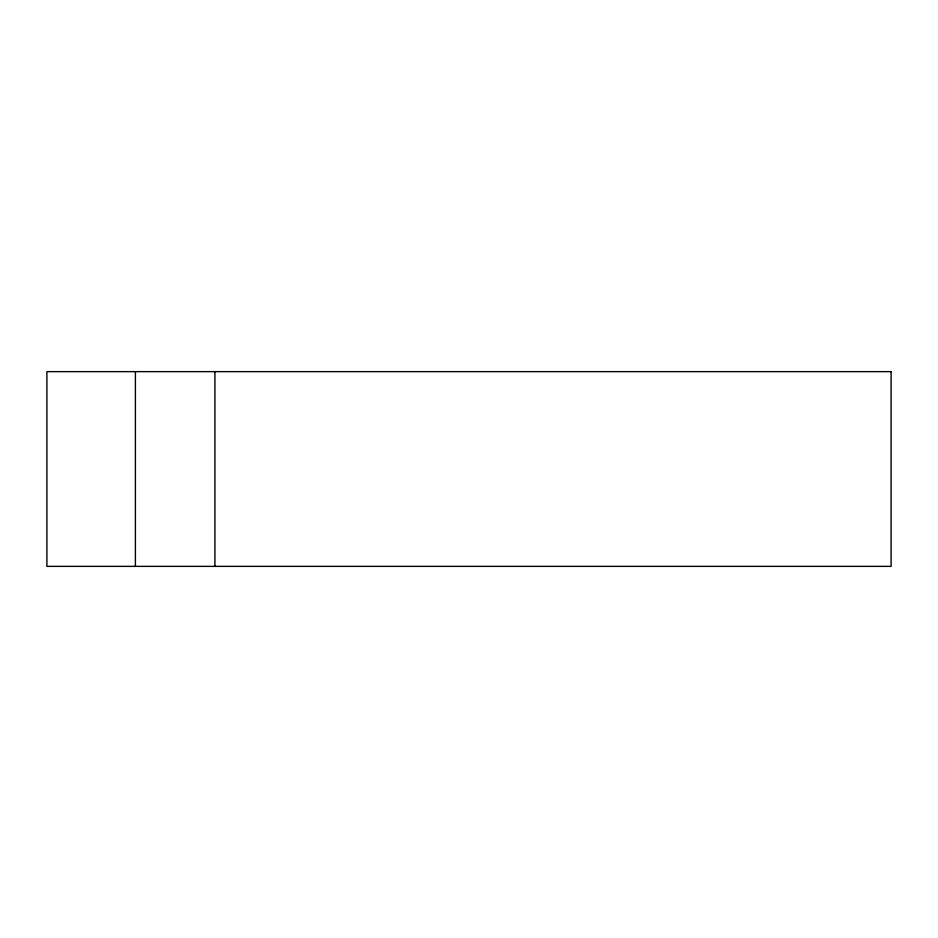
<?xml version="1.0" encoding="UTF-8"?>
<svg xmlns="http://www.w3.org/2000/svg" width="938" height="938" viewBox="0 0 938 938"><rect width="100%" height="100%" fill="white"/><g stroke="black" fill="none" stroke-linecap="round" stroke-linejoin="round"><path stroke-width="1.41" d="M214.919 371.636L214.919 566.364M135.4 371.636L135.4 566.364M891.1 371.636L46.9 371.636L46.9 566.364L891.1 566.364L891.1 371.636"/></g></svg>
